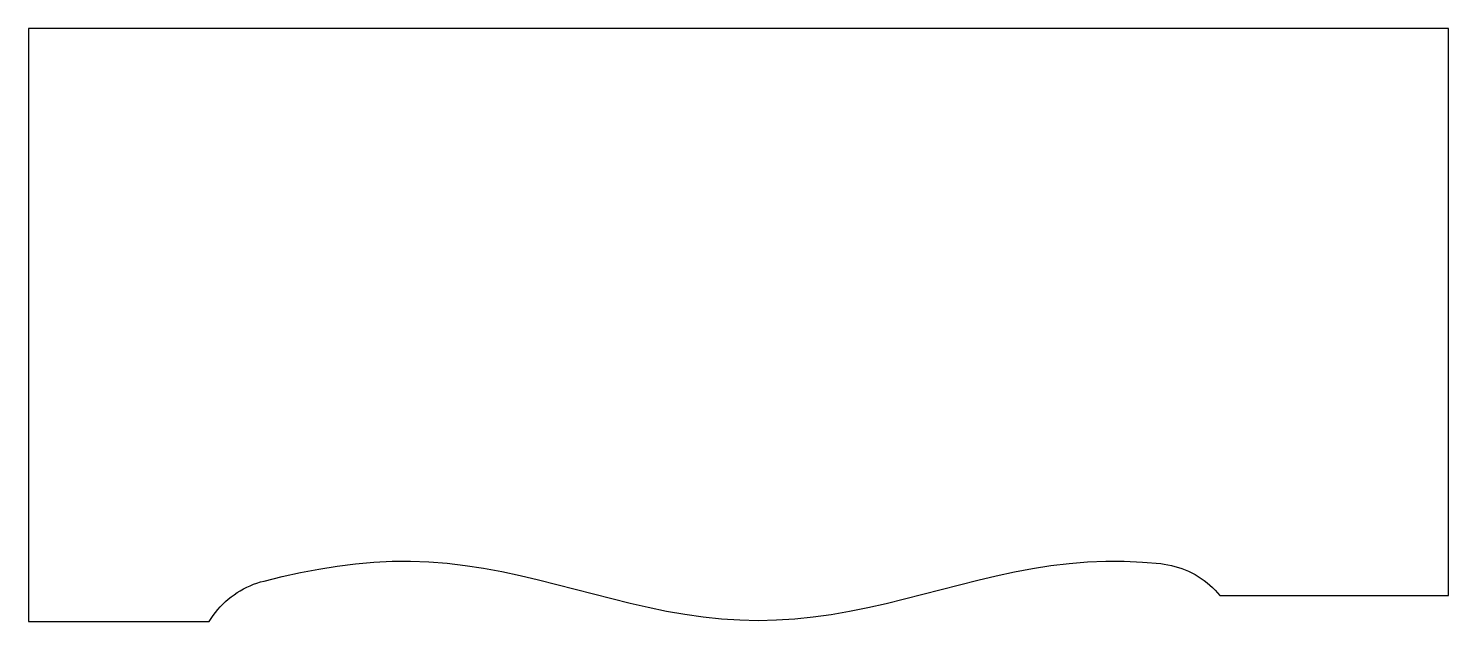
# Model space of a CAD drawing. Header units: inches. Extents: x 0 to 48, y 29 to 49.
import ezdxf

# ---------------------------------------------------------------- set-up
doc = ezdxf.new("R2010")
doc.units = ezdxf.units.IN

msp = doc.modelspace()

# ---------------------------------------------------------------- linework, layer by layer
msp.add_lwpolyline([(48, 49), (0, 49), (0, 28.958), (6.109, 28.958), (6.109, 28.958), (6.175, 29.063), (6.245, 29.166), (6.32, 29.266), (6.399, 29.362), (6.481, 29.455), (6.568, 29.545), (6.658, 29.631), (6.752, 29.713), (6.849, 29.791), (6.949, 29.865), (7.052, 29.935), (7.158, 30.001), (7.267, 30.062), (7.378, 30.118), (7.491, 30.17), (7.606, 30.217), (7.724, 30.26), (7.842, 30.297), (7.963, 30.329), (7.963, 30.329), (8.581, 30.477), (9.2, 30.613), (9.818, 30.732), (10.437, 30.832), (11.055, 30.911), (11.674, 30.965), (12.292, 30.995), (12.911, 30.998), (13.53, 30.975), (14.148, 30.927), (14.767, 30.855), (15.385, 30.76), (16.004, 30.645), (16.622, 30.513), (17.241, 30.368), (17.859, 30.213), (18.478, 30.053), (19.096, 29.891), (19.715, 29.733), (20.333, 29.581), (20.952, 29.44), (21.57, 29.314), (22.189, 29.205), (22.808, 29.118), (23.426, 29.053), (24.045, 29.014), (24.663, 29), (25.282, 29.012), (25.9, 29.051), (26.519, 29.114), (27.137, 29.2), (27.756, 29.307), (28.374, 29.432), (28.993, 29.572), (29.611, 29.724), (30.23, 29.882), (30.848, 30.044), (31.467, 30.204), (32.086, 30.36), (32.704, 30.505), (33.323, 30.638), (33.941, 30.754), (34.56, 30.85), (35.178, 30.924), (35.797, 30.973), (36.415, 30.998), (37.034, 30.996), (37.652, 30.968), (38.271, 30.915), (38.271, 30.915), (38.392, 30.899), (38.513, 30.879), (38.633, 30.854), (38.752, 30.824), (38.869, 30.789), (38.985, 30.749), (39.099, 30.705), (39.211, 30.656), (39.322, 30.602), (39.429, 30.544), (39.535, 30.482), (39.638, 30.415), (39.738, 30.344), (39.835, 30.269), (39.929, 30.191), (40.019, 30.108), (40.106, 30.022), (40.19, 29.933), (40.27, 29.84), (48, 29.84), (48, 49)], close=True)

doc.saveas('drawing.dxf')
